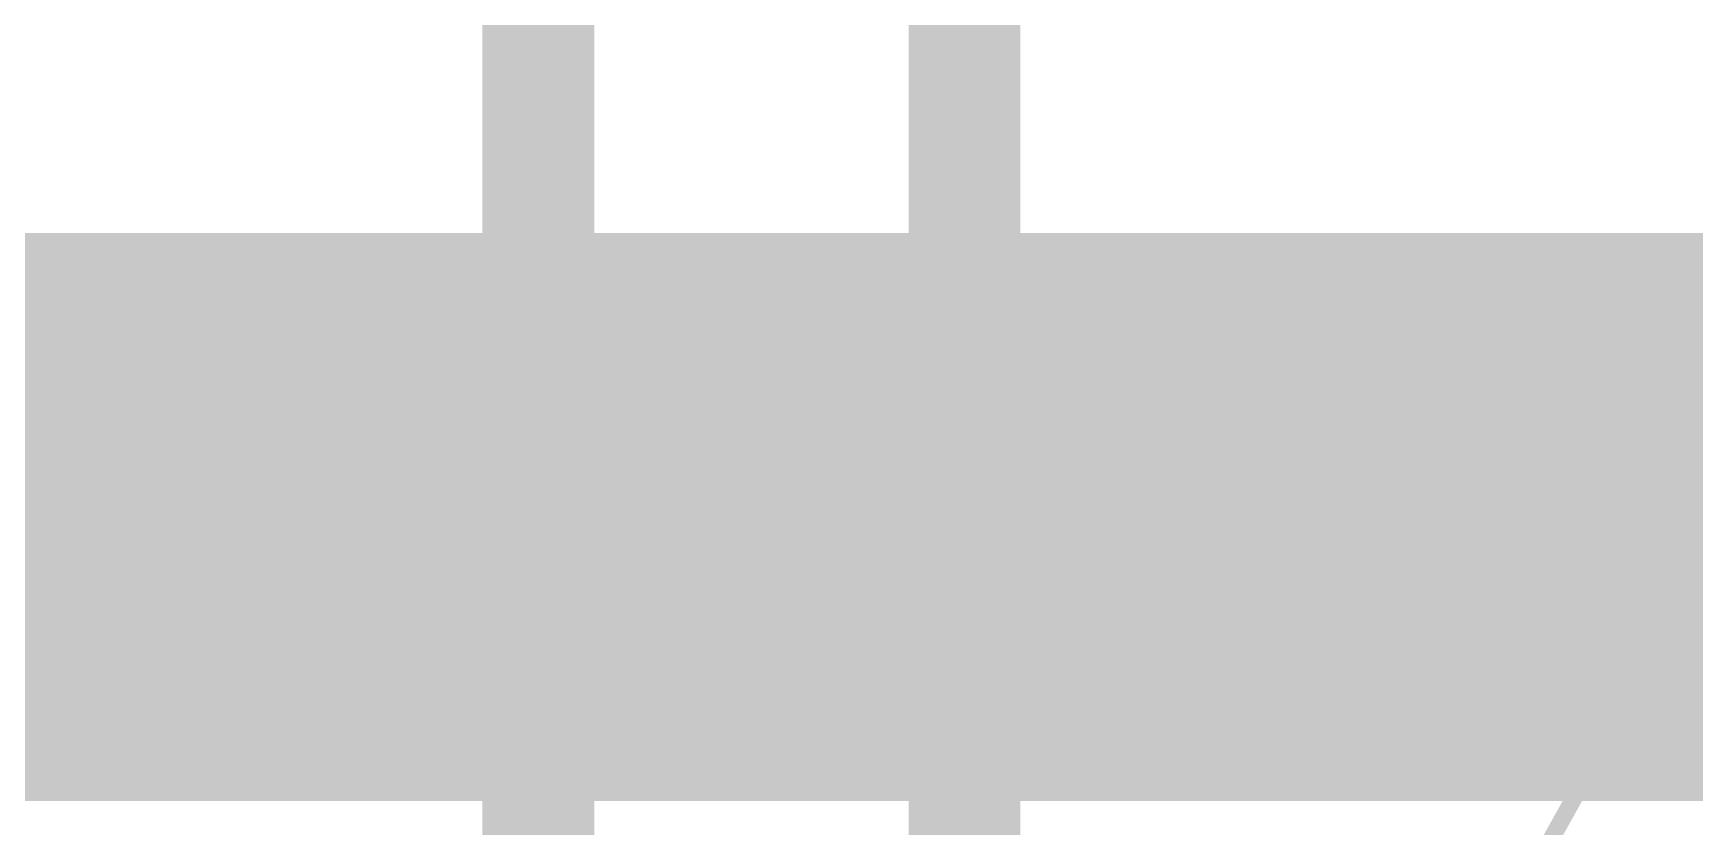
# Model space of a CAD drawing. Extents: x -20 to 155, y -92 to 168.
# Drawn here: x 39.3 to 54.15, y 33.93 to 41.03 of the extents above; entities that cross this region are included whole.
import ezdxf

# ---------------------------------------------------------------- set-up
doc = ezdxf.new("R2010")
doc.units = 0
doc.header["$MEASUREMENT"] = 0
doc.layers.get('0').update_dxf_attribs({"linetype": 'CONTINUOUS'})
for name, color, linetype in [('25-334-1_BOT', 7, 'CONTINUOUS'), ('25-334-1_DRD', 7, 'CONTINUOUS'), ('25-334-1_DRL', 2, 'CONTINUOUS'), ('25-334-1_IN1', 4, 'CONTINUOUS'), ('25-334-1_IN2', 3, 'CONTINUOUS'), ('25-334-1_SST', 11, 'CONTINUOUS'), ('25-334-1_TOP', 13, 'CONTINUOUS'), ('THRUHOLE_TAP', 7, 'CONTINUOUS')]:
    doc.layers.add(name, color=color, linetype=linetype)

# ---------------------------------------------------------------- blocks, each defined once
blk = doc.blocks.new('ROUND_33')
at = {"const_width": 0.7493}
blk.add_lwpolyline([(-0.37465, 0, 1), (0.37465, 0, 1)], format="xyb", close=True, dxfattribs=at)
blk = doc.blocks.new('ROUND_32')
at = {"const_width": 0.35052}
blk.add_lwpolyline([(-0.17526, 0, 1), (0.17526, 0, 1)], format="xyb", close=True, dxfattribs=at)

msp = doc.modelspace()

# ---------------------------------------------------------------- linework, layer by layer
at = {"layer": '25-334-1_BOT', "const_width": 0.254}
for points in [[(59.309, 39.116), (25.527, 39.116), (25.527, 34.29)], [(59.309, 39.0906), (25.527, 39.0906)], [(39.243, 39.116), (39.243, 34.29)], [(39.4716, 39.116), (39.4716, 34.29)], [(39.7002, 39.116), (39.7002, 34.29)], [(39.9288, 39.116), (39.9288, 34.29)], [(40.1574, 39.116), (40.1574, 34.29)], [(40.386, 39.116), (40.386, 34.29)], [(40.6146, 39.116), (40.6146, 34.29)], [(40.8432, 39.116), (40.8432, 34.29)], [(41.0718, 39.116), (41.0718, 34.29)], [(41.3004, 39.116), (41.3004, 34.29)], [(41.529, 39.116), (41.529, 34.29)], [(41.7576, 39.116), (41.7576, 34.29)], [(41.9862, 39.116), (41.9862, 34.29)], [(42.2148, 39.116), (42.2148, 34.29)], [(42.4434, 39.116), (42.4434, 34.29)], [(42.672, 39.116), (42.672, 34.29)], [(42.9006, 39.116), (42.9006, 34.29)], [(43.1292, 39.116), (43.1292, 34.29)], [(43.3578, 39.116), (43.3578, 34.29)], [(43.5864, 39.116), (43.5864, 34.29)], [(43.815, 39.116), (43.815, 34.29)], [(44.0436, 39.116), (44.0436, 34.29)], [(44.2722, 39.116), (44.2722, 34.29)], [(44.5008, 39.116), (44.5008, 34.29)], [(44.7294, 39.116), (44.7294, 34.29)], [(44.958, 39.116), (44.958, 34.29)], [(45.1866, 39.116), (45.1866, 34.29)], [(45.4152, 39.116), (45.4152, 34.29)], [(45.6438, 39.116), (45.6438, 34.29)], [(45.8724, 39.116), (45.8724, 34.29)], [(46.101, 39.116), (46.101, 34.29)], [(46.3296, 39.116), (46.3296, 34.29)], [(46.5582, 39.116), (46.5582, 34.29)], [(46.7868, 39.116), (46.7868, 34.29)], [(47.0154, 39.116), (47.0154, 34.29)], [(47.244, 39.116), (47.244, 34.29)], [(47.4726, 39.116), (47.4726, 34.29)], [(47.7012, 39.116), (47.7012, 34.29)], [(47.9298, 39.116), (47.9298, 34.29)], [(48.1584, 39.116), (48.1584, 34.29)], [(48.387, 39.116), (48.387, 34.29)], [(48.6156, 39.116), (48.6156, 34.29)], [(48.8442, 39.116), (48.8442, 34.29)], [(49.0728, 39.116), (49.0728, 34.29)], [(49.3014, 39.116), (49.3014, 34.29)], [(49.53, 39.116), (49.53, 34.29)], [(49.7586, 39.116), (49.7586, 34.29)], [(49.9872, 39.116), (49.9872, 34.29)], [(50.2158, 39.116), (50.2158, 34.29)], [(50.4444, 39.116), (50.4444, 34.29)], [(50.673, 39.116), (50.673, 34.29)], [(50.9016, 39.116), (50.9016, 34.29)], [(51.1302, 39.116), (51.1302, 34.29)], [(51.3588, 39.116), (51.3588, 34.29)], [(51.5874, 39.116), (51.5874, 34.29)], [(51.816, 39.116), (51.816, 34.29)], [(52.0446, 39.116), (52.0446, 34.29)], [(52.2732, 39.116), (52.2732, 34.29)], [(52.5018, 39.116), (52.5018, 34.29)], [(52.7304, 39.116), (52.7304, 34.29)], [(52.959, 39.116), (52.959, 34.29)], [(53.1876, 39.116), (53.1876, 34.29)], [(53.4162, 39.116), (53.4162, 34.29)], [(53.6448, 39.116), (53.6448, 34.29)], [(53.8734, 39.116), (53.8734, 34.29)], [(54.102, 39.116), (54.102, 34.29)], [(59.309, 38.862), (25.527, 38.862)], [(59.309, 38.6334), (25.527, 38.6334)], [(59.309, 38.4048), (25.527, 38.4048)], [(59.309, 38.1762), (25.527, 38.1762)], [(59.309, 37.9476), (25.527, 37.9476)], [(59.309, 37.719), (25.527, 37.719)], [(59.309, 37.4904), (25.527, 37.4904)], [(59.309, 37.2618), (25.527, 37.2618)], [(59.309, 37.0332), (25.527, 37.0332)], [(59.309, 36.8046), (25.527, 36.8046)], [(59.309, 36.576), (25.527, 36.576)], [(59.309, 36.3474), (25.527, 36.3474)], [(59.309, 36.1188), (25.527, 36.1188)], [(59.309, 35.8902), (25.527, 35.8902)], [(59.309, 35.6616), (25.527, 35.6616)], [(59.309, 35.433), (25.527, 35.433)], [(59.309, 35.2044), (25.527, 35.2044)], [(59.309, 34.9758), (25.527, 34.9758)], [(59.309, 34.7472), (25.527, 34.7472)], [(59.309, 34.5186), (25.527, 34.5186)], [(59.309, 34.29), (25.527, 34.29)]]:
    msp.add_lwpolyline(points, dxfattribs=at)
at = {"layer": '25-334-1_DRD', "const_width": 0.254}
for points in [[(39.624, 38.735), (39.116, 38.735)], [(40.005, 38.354), (39.624, 38.735)], [(41.656, 38.735), (41.275, 38.354)], [(42.164, 38.735), (41.656, 38.735)], [(42.545, 38.354), (42.164, 38.735)], [(44.196, 38.735), (43.815, 38.354)], [(44.704, 38.735), (44.196, 38.735)], [(45.085, 38.354), (44.704, 38.735)], [(46.736, 38.735), (46.355, 38.354)], [(47.244, 38.735), (46.736, 38.735)], [(47.625, 38.354), (47.244, 38.735)], [(49.276, 38.735), (48.895, 38.354)], [(49.784, 38.735), (49.276, 38.735)], [(50.165, 38.354), (49.784, 38.735)], [(51.816, 38.735), (51.435, 38.354)], [(52.324, 38.735), (51.816, 38.735)], [(52.705, 38.354), (52.324, 38.735)], [(54.356, 38.735), (53.975, 38.354)], [(40.005, 37.846), (40.005, 38.354)], [(41.275, 38.354), (41.275, 37.846)], [(42.545, 37.846), (42.545, 38.354)], [(43.815, 38.354), (43.815, 37.846)], [(45.085, 37.846), (45.085, 38.354)], [(46.355, 38.354), (46.355, 37.846)], [(47.625, 37.846), (47.625, 38.354)], [(48.895, 38.354), (48.895, 37.846)], [(50.165, 37.846), (50.165, 38.354)], [(51.435, 38.354), (51.435, 37.846)], [(52.705, 37.846), (52.705, 38.354)], [(53.975, 38.354), (53.975, 37.846)], [(39.624, 37.465), (40.005, 37.846)], [(41.275, 37.846), (41.656, 37.465)], [(42.164, 37.465), (42.545, 37.846)], [(43.815, 37.846), (44.196, 37.465)], [(44.704, 37.465), (45.085, 37.846)], [(46.355, 37.846), (46.736, 37.465)], [(47.244, 37.465), (47.625, 37.846)], [(48.895, 37.846), (49.276, 37.465)], [(49.784, 37.465), (50.165, 37.846)], [(51.435, 37.846), (51.816, 37.465)], [(52.324, 37.465), (52.705, 37.846)], [(53.975, 37.846), (54.356, 37.465)], [(39.116, 37.465), (39.624, 37.465)], [(41.656, 37.465), (42.164, 37.465)], [(44.196, 37.465), (44.704, 37.465)], [(46.736, 37.465), (47.244, 37.465)], [(49.276, 37.465), (49.784, 37.465)], [(51.816, 37.465), (52.324, 37.465)], [(39.624, 36.195), (39.116, 36.195)], [(40.005, 35.814), (39.624, 36.195)], [(41.656, 36.195), (41.275, 35.814)], [(42.164, 36.195), (41.656, 36.195)], [(42.545, 35.814), (42.164, 36.195)], [(44.196, 36.195), (43.815, 35.814)], [(44.704, 36.195), (44.196, 36.195)], [(45.085, 35.814), (44.704, 36.195)], [(46.736, 36.195), (46.355, 35.814)], [(47.244, 36.195), (46.736, 36.195)], [(47.625, 35.814), (47.244, 36.195)], [(49.276, 36.195), (48.895, 35.814)], [(49.784, 36.195), (49.276, 36.195)], [(50.165, 35.814), (49.784, 36.195)], [(51.816, 36.195), (51.435, 35.814)], [(52.324, 36.195), (51.816, 36.195)], [(52.705, 35.814), (52.324, 36.195)], [(40.005, 35.306), (40.005, 35.814)], [(41.275, 35.814), (41.275, 35.306)], [(42.545, 35.306), (42.545, 35.814)], [(43.815, 35.814), (43.815, 35.306)], [(45.085, 35.306), (45.085, 35.814)], [(46.355, 35.814), (46.355, 35.306)], [(47.625, 35.306), (47.625, 35.814)], [(48.895, 35.814), (48.895, 35.306)], [(50.165, 35.306), (50.165, 35.814)], [(51.435, 35.814), (51.435, 35.306)], [(52.705, 35.306), (52.705, 35.814)], [(39.624, 34.925), (40.005, 35.306)], [(41.275, 35.306), (41.656, 34.925)], [(42.164, 34.925), (42.545, 35.306)], [(43.815, 35.306), (44.196, 34.925)], [(44.704, 34.925), (45.085, 35.306)], [(46.355, 35.306), (46.736, 34.925)], [(47.244, 34.925), (47.625, 35.306)], [(48.895, 35.306), (49.276, 34.925)], [(49.784, 34.925), (50.165, 35.306)], [(51.435, 35.306), (51.816, 34.925)], [(52.324, 34.925), (52.705, 35.306)], [(39.116, 34.925), (39.624, 34.925)], [(41.656, 34.925), (42.164, 34.925)], [(44.196, 34.925), (44.704, 34.925)], [(46.736, 34.925), (47.244, 34.925)], [(49.276, 34.925), (49.784, 34.925)], [(51.816, 34.925), (52.324, 34.925)]]:
    msp.add_lwpolyline(points, dxfattribs=at)
at = {"layer": '25-334-1_IN1', "const_width": 0.254}
for points in [[(59.309, 39.116), (25.527, 39.116), (25.527, 34.29)], [(59.309, 39.0906), (25.527, 39.0906)], [(39.243, 39.116), (39.243, 34.29)], [(39.4716, 39.116), (39.4716, 34.29)], [(39.7002, 39.116), (39.7002, 34.29)], [(39.9288, 39.116), (39.9288, 34.29)], [(40.1574, 39.116), (40.1574, 34.29)], [(40.386, 39.116), (40.386, 34.29)], [(40.6146, 39.116), (40.6146, 34.29)], [(40.8432, 39.116), (40.8432, 34.29)], [(41.0718, 39.116), (41.0718, 34.29)], [(41.3004, 39.116), (41.3004, 34.29)], [(41.529, 39.116), (41.529, 34.29)], [(41.7576, 39.116), (41.7576, 34.29)], [(41.9862, 39.116), (41.9862, 34.29)], [(42.2148, 39.116), (42.2148, 34.29)], [(42.4434, 39.116), (42.4434, 34.29)], [(42.672, 39.116), (42.672, 34.29)], [(42.9006, 39.116), (42.9006, 34.29)], [(43.1292, 39.116), (43.1292, 34.29)], [(43.3578, 39.116), (43.3578, 34.29)], [(43.5864, 39.116), (43.5864, 34.29)], [(43.815, 39.116), (43.815, 34.29)], [(44.0436, 39.116), (44.0436, 34.29)], [(44.2722, 39.116), (44.2722, 34.29)], [(44.5008, 39.116), (44.5008, 34.29)], [(44.7294, 39.116), (44.7294, 34.29)], [(44.958, 39.116), (44.958, 34.29)], [(45.1866, 39.116), (45.1866, 34.29)], [(45.4152, 39.116), (45.4152, 34.29)], [(45.6438, 39.116), (45.6438, 34.29)], [(45.8724, 39.116), (45.8724, 34.29)], [(46.101, 39.116), (46.101, 34.29)], [(46.3296, 39.116), (46.3296, 34.29)], [(46.5582, 39.116), (46.5582, 34.29)], [(46.7868, 39.116), (46.7868, 34.29)], [(47.0154, 39.116), (47.0154, 34.29)], [(47.244, 39.116), (47.244, 34.29)], [(47.4726, 39.116), (47.4726, 34.29)], [(47.7012, 39.116), (47.7012, 34.29)], [(47.9298, 39.116), (47.9298, 34.29)], [(48.1584, 39.116), (48.1584, 34.29)], [(48.387, 39.116), (48.387, 34.29)], [(48.6156, 39.116), (48.6156, 34.29)], [(48.8442, 39.116), (48.8442, 34.29)], [(49.0728, 39.116), (49.0728, 34.29)], [(49.3014, 39.116), (49.3014, 34.29)], [(49.53, 39.116), (49.53, 34.29)], [(49.7586, 39.116), (49.7586, 34.29)], [(49.9872, 39.116), (49.9872, 34.29)], [(50.2158, 39.116), (50.2158, 34.29)], [(50.4444, 39.116), (50.4444, 34.29)], [(50.673, 39.116), (50.673, 34.29)], [(50.9016, 39.116), (50.9016, 34.29)], [(51.1302, 39.116), (51.1302, 34.29)], [(51.3588, 39.116), (51.3588, 34.29)], [(51.5874, 39.116), (51.5874, 34.29)], [(51.816, 39.116), (51.816, 34.29)], [(52.0446, 39.116), (52.0446, 34.29)], [(52.2732, 39.116), (52.2732, 34.29)], [(52.5018, 39.116), (52.5018, 34.29)], [(52.7304, 39.116), (52.7304, 34.29)], [(52.959, 39.116), (52.959, 34.29)], [(53.1876, 39.116), (53.1876, 34.29)], [(53.4162, 39.116), (53.4162, 34.29)], [(53.6448, 39.116), (53.6448, 34.29)], [(53.8734, 39.116), (53.8734, 34.29)], [(54.102, 39.116), (54.102, 34.29)], [(59.309, 38.862), (25.527, 38.862)], [(59.309, 38.6334), (25.527, 38.6334)], [(59.309, 38.4048), (25.527, 38.4048)], [(59.309, 38.1762), (25.527, 38.1762)], [(59.309, 37.9476), (25.527, 37.9476)], [(59.309, 37.719), (25.527, 37.719)], [(59.309, 37.4904), (25.527, 37.4904)], [(59.309, 37.2618), (25.527, 37.2618)], [(59.309, 37.0332), (25.527, 37.0332)], [(59.309, 36.8046), (25.527, 36.8046)], [(59.309, 36.576), (25.527, 36.576)], [(59.309, 36.3474), (25.527, 36.3474)], [(59.309, 36.1188), (25.527, 36.1188)], [(59.309, 35.8902), (25.527, 35.8902)], [(59.309, 35.6616), (25.527, 35.6616)], [(59.309, 35.433), (25.527, 35.433)], [(59.309, 35.2044), (25.527, 35.2044)], [(59.309, 34.9758), (25.527, 34.9758)], [(59.309, 34.7472), (25.527, 34.7472)], [(59.309, 34.5186), (25.527, 34.5186)], [(59.309, 34.29), (25.527, 34.29)]]:
    msp.add_lwpolyline(points, dxfattribs=at)
at = {"layer": '25-334-1_IN2', "const_width": 0.254}
for points in [[(59.309, 39.116), (25.527, 39.116)], [(59.309, 39.116), (59.309, 34.798), (25.527, 34.798)], [(59.309, 39.116), (25.527, 39.116), (25.527, 34.925)], [(59.309, 39.0906), (25.527, 39.0906)], [(39.243, 39.116), (39.243, 34.798)], [(39.243, 39.116), (39.243, 34.29)], [(39.4716, 39.116), (39.4716, 34.798)], [(39.4716, 39.116), (39.4716, 34.29)], [(39.7002, 39.116), (39.7002, 34.798)], [(39.7002, 39.116), (39.7002, 34.29)], [(39.9288, 39.116), (39.9288, 34.798)], [(39.9288, 39.116), (39.9288, 34.29)], [(40.1574, 39.116), (40.1574, 34.798)], [(40.1574, 39.116), (40.1574, 34.29)], [(40.386, 39.116), (40.386, 34.798)], [(40.386, 39.116), (40.386, 34.29)], [(40.6146, 39.116), (40.6146, 34.798)], [(40.6146, 39.116), (40.6146, 34.29)], [(40.8432, 39.116), (40.8432, 34.798)], [(40.8432, 39.116), (40.8432, 34.29)], [(41.0718, 39.116), (41.0718, 34.798)], [(41.0718, 39.116), (41.0718, 34.29)], [(41.3004, 39.116), (41.3004, 34.798)], [(41.3004, 39.116), (41.3004, 34.29)], [(41.529, 39.116), (41.529, 34.798)], [(41.529, 39.116), (41.529, 34.29)], [(41.7576, 39.116), (41.7576, 34.798)], [(41.7576, 39.116), (41.7576, 34.29)], [(41.9862, 39.116), (41.9862, 34.798)], [(41.9862, 39.116), (41.9862, 34.29)], [(42.2148, 39.116), (42.2148, 34.798)], [(42.2148, 39.116), (42.2148, 34.29)], [(42.4434, 39.116), (42.4434, 34.798)], [(42.4434, 39.116), (42.4434, 34.29)], [(42.672, 39.116), (42.672, 34.798)], [(42.672, 39.116), (42.672, 34.29)], [(42.9006, 39.116), (42.9006, 34.798)], [(42.9006, 39.116), (42.9006, 34.29)], [(43.1292, 39.116), (43.1292, 34.798)], [(43.1292, 39.116), (43.1292, 34.29)], [(43.3578, 39.116), (43.3578, 34.798)], [(43.3578, 39.116), (43.3578, 34.29)], [(43.5864, 39.116), (43.5864, 34.798)], [(43.5864, 39.116), (43.5864, 34.29)], [(43.815, 39.116), (43.815, 34.798)], [(43.815, 39.116), (43.815, 34.29)], [(44.0436, 39.116), (44.0436, 34.798)], [(44.0436, 39.116), (44.0436, 34.29)], [(44.2722, 39.116), (44.2722, 34.798)], [(44.2722, 39.116), (44.2722, 34.29)], [(44.5008, 39.116), (44.5008, 34.798)], [(44.5008, 39.116), (44.5008, 34.29)], [(44.7294, 39.116), (44.7294, 34.798)], [(44.7294, 39.116), (44.7294, 34.29)], [(44.958, 39.116), (44.958, 34.798)], [(44.958, 39.116), (44.958, 34.29)], [(45.1866, 39.116), (45.1866, 34.798)], [(45.1866, 39.116), (45.1866, 34.29)], [(45.4152, 39.116), (45.4152, 34.798)], [(45.4152, 39.116), (45.4152, 34.29)], [(45.6438, 39.116), (45.6438, 34.798)], [(45.6438, 39.116), (45.6438, 34.29)], [(45.8724, 39.116), (45.8724, 34.798)], [(45.8724, 39.116), (45.8724, 34.29)], [(46.101, 39.116), (46.101, 34.798)], [(46.101, 39.116), (46.101, 34.29)], [(46.3296, 39.116), (46.3296, 34.798)], [(46.3296, 39.116), (46.3296, 34.29)], [(46.5582, 39.116), (46.5582, 34.798)], [(46.5582, 39.116), (46.5582, 34.29)], [(46.7868, 39.116), (46.7868, 34.798)], [(46.7868, 39.116), (46.7868, 34.29)], [(47.0154, 39.116), (47.0154, 34.798)], [(47.0154, 39.116), (47.0154, 34.29)], [(47.244, 39.116), (47.244, 34.798)], [(47.244, 39.116), (47.244, 34.29)], [(47.4726, 39.116), (47.4726, 34.798)], [(47.4726, 39.116), (47.4726, 34.29)], [(47.7012, 39.116), (47.7012, 34.798)], [(47.7012, 39.116), (47.7012, 34.29)], [(47.9298, 39.116), (47.9298, 34.798)], [(47.9298, 39.116), (47.9298, 34.29)], [(48.1584, 39.116), (48.1584, 34.798)], [(48.1584, 39.116), (48.1584, 34.29)], [(48.387, 39.116), (48.387, 34.798)], [(48.387, 39.116), (48.387, 34.29)], [(48.6156, 39.116), (48.6156, 34.798)], [(48.6156, 39.116), (48.6156, 34.29)], [(48.8442, 39.116), (48.8442, 34.798)], [(48.8442, 39.116), (48.8442, 34.29)], [(49.0728, 39.116), (49.0728, 34.798)], [(49.0728, 39.116), (49.0728, 34.29)], [(49.3014, 39.116), (49.3014, 34.798)], [(49.3014, 39.116), (49.3014, 34.29)], [(49.53, 39.116), (49.53, 34.798)], [(49.53, 39.116), (49.53, 34.29)], [(49.7586, 39.116), (49.7586, 34.798)], [(49.7586, 39.116), (49.7586, 34.29)], [(49.9872, 39.116), (49.9872, 34.798)], [(49.9872, 39.116), (49.9872, 34.29)], [(50.2158, 39.116), (50.2158, 34.798)], [(50.2158, 39.116), (50.2158, 34.29)], [(50.4444, 39.116), (50.4444, 34.798)], [(50.4444, 39.116), (50.4444, 34.29)], [(50.673, 39.116), (50.673, 34.798)], [(50.673, 39.116), (50.673, 34.29)], [(50.9016, 39.116), (50.9016, 34.798)], [(50.9016, 39.116), (50.9016, 34.29)], [(51.1302, 39.116), (51.1302, 34.798)], [(51.1302, 39.116), (51.1302, 34.29)], [(51.3588, 39.116), (51.3588, 34.798)], [(51.3588, 39.116), (51.3588, 34.29)], [(51.5874, 39.116), (51.5874, 34.798)], [(51.5874, 39.116), (51.5874, 34.29)], [(51.816, 39.116), (51.816, 34.798)], [(51.816, 39.116), (51.816, 34.29)], [(52.0446, 39.116), (52.0446, 34.798)], [(52.0446, 39.116), (52.0446, 34.29)], [(52.2732, 39.116), (52.2732, 34.798)], [(52.2732, 39.116), (52.2732, 34.29)], [(52.5018, 39.116), (52.5018, 34.798)], [(52.5018, 39.116), (52.5018, 34.29)], [(52.7304, 39.116), (52.7304, 34.798)], [(52.7304, 39.116), (52.7304, 34.29)], [(52.959, 39.116), (52.959, 34.798)], [(52.959, 39.116), (52.959, 34.29)], [(53.1876, 39.116), (53.1876, 34.798)], [(53.1876, 39.116), (53.1876, 34.29)], [(53.4162, 39.116), (53.4162, 34.798)], [(53.4162, 39.116), (53.4162, 34.29)], [(53.6448, 39.116), (53.6448, 34.798)], [(53.6448, 39.116), (53.6448, 34.29)], [(53.8734, 39.116), (53.8734, 34.798)], [(53.8734, 39.116), (53.8734, 34.29)], [(54.102, 39.116), (54.102, 34.798)], [(54.102, 39.116), (54.102, 34.29)], [(59.309, 38.9128), (25.527, 38.9128)], [(59.309, 38.862), (25.527, 38.862)], [(59.309, 38.6842), (25.527, 38.6842)], [(59.309, 38.6334), (25.527, 38.6334)], [(59.309, 38.4556), (25.527, 38.4556)], [(59.309, 38.4048), (25.527, 38.4048)], [(59.309, 38.227), (25.527, 38.227)], [(59.309, 38.1762), (25.527, 38.1762)], [(59.309, 37.9984), (25.527, 37.9984)], [(59.309, 37.9476), (25.527, 37.9476)], [(59.309, 37.7698), (25.527, 37.7698)], [(59.309, 37.719), (25.527, 37.719)], [(59.309, 37.5412), (25.527, 37.5412)], [(59.309, 37.4904), (25.527, 37.4904)], [(59.309, 37.3126), (25.527, 37.3126)], [(59.309, 37.2618), (25.527, 37.2618)], [(59.309, 37.084), (25.527, 37.084)], [(59.309, 37.0332), (25.527, 37.0332)], [(59.309, 36.8554), (25.527, 36.8554)], [(59.309, 36.8046), (25.527, 36.8046)], [(59.309, 36.6268), (25.527, 36.6268)], [(59.309, 36.576), (25.527, 36.576)], [(59.309, 36.3982), (25.527, 36.3982)], [(59.309, 36.3474), (25.527, 36.3474)], [(59.309, 36.1696), (25.527, 36.1696)], [(59.309, 36.1188), (25.527, 36.1188)], [(59.309, 35.941), (25.527, 35.941)], [(59.309, 35.8902), (25.527, 35.8902)], [(59.309, 35.7124), (25.527, 35.7124)], [(59.309, 35.6616), (25.527, 35.6616)], [(59.309, 35.4838), (25.527, 35.4838)], [(59.309, 35.433), (25.527, 35.433)], [(59.309, 35.2552), (25.527, 35.2552)], [(59.309, 35.2044), (25.527, 35.2044)], [(59.309, 35.0266), (25.527, 35.0266)], [(59.309, 34.9758), (25.527, 34.9758)], [(59.309, 34.7472), (25.527, 34.7472)], [(59.309, 34.5186), (25.527, 34.5186)], [(59.309, 34.29), (25.527, 34.29)]]:
    msp.add_lwpolyline(points, dxfattribs=at)
at = {"layer": '25-334-1_SST', "const_width": 0.1524}
for points in [[(75.565, 47.72406, 0.4142136), (50.06594, 22.225)], [(75.565, 44.72432, 0.4142136), (53.06568, 22.225)]]:
    msp.add_lwpolyline(points, format="xyb", dxfattribs=at)
at = {"layer": '25-334-1_SST', "const_width": 1.00076}
for points in [[(43.815, 43.18), (43.815, 20.32)], [(47.625, 43.18), (47.625, 20.32)]]:
    msp.add_lwpolyline(points, dxfattribs=at)
at = {"layer": '25-334-1_TOP', "const_width": 0.254}
for points in [[(59.309, 39.116), (25.527, 39.116), (25.527, 34.29)], [(59.309, 39.0906), (25.527, 39.0906)], [(39.243, 39.116), (39.243, 34.29)], [(39.4716, 39.116), (39.4716, 34.29)], [(39.7002, 39.116), (39.7002, 34.29)], [(39.9288, 39.116), (39.9288, 34.29)], [(40.1574, 39.116), (40.1574, 34.29)], [(40.386, 39.116), (40.386, 34.29)], [(40.6146, 39.116), (40.6146, 34.29)], [(40.8432, 39.116), (40.8432, 34.29)], [(41.0718, 39.116), (41.0718, 34.29)], [(41.3004, 39.116), (41.3004, 34.29)], [(41.529, 39.116), (41.529, 34.29)], [(41.7576, 39.116), (41.7576, 34.29)], [(41.9862, 39.116), (41.9862, 34.29)], [(42.2148, 39.116), (42.2148, 34.29)], [(42.4434, 39.116), (42.4434, 34.29)], [(42.672, 39.116), (42.672, 34.29)], [(42.9006, 39.116), (42.9006, 34.29)], [(43.1292, 39.116), (43.1292, 34.29)], [(43.3578, 39.116), (43.3578, 34.29)], [(43.5864, 39.116), (43.5864, 34.29)], [(43.815, 39.116), (43.815, 34.29)], [(44.0436, 39.116), (44.0436, 34.29)], [(44.2722, 39.116), (44.2722, 34.29)], [(44.5008, 39.116), (44.5008, 34.29)], [(44.7294, 39.116), (44.7294, 34.29)], [(44.958, 39.116), (44.958, 34.29)], [(45.1866, 39.116), (45.1866, 34.29)], [(45.4152, 39.116), (45.4152, 34.29)], [(45.6438, 39.116), (45.6438, 34.29)], [(45.8724, 39.116), (45.8724, 34.29)], [(46.101, 39.116), (46.101, 34.29)], [(46.3296, 39.116), (46.3296, 34.29)], [(46.5582, 39.116), (46.5582, 34.29)], [(46.7868, 39.116), (46.7868, 34.29)], [(47.0154, 39.116), (47.0154, 34.29)], [(47.244, 39.116), (47.244, 34.29)], [(47.4726, 39.116), (47.4726, 34.29)], [(47.7012, 39.116), (47.7012, 34.29)], [(47.9298, 39.116), (47.9298, 34.29)], [(48.1584, 39.116), (48.1584, 34.29)], [(48.387, 39.116), (48.387, 34.29)], [(48.6156, 39.116), (48.6156, 34.29)], [(48.8442, 39.116), (48.8442, 34.29)], [(49.0728, 39.116), (49.0728, 34.29)], [(49.3014, 39.116), (49.3014, 34.29)], [(49.53, 39.116), (49.53, 34.29)], [(49.7586, 39.116), (49.7586, 34.29)], [(49.9872, 39.116), (49.9872, 34.29)], [(50.2158, 39.116), (50.2158, 34.29)], [(50.4444, 39.116), (50.4444, 34.29)], [(50.673, 39.116), (50.673, 34.29)], [(50.9016, 39.116), (50.9016, 34.29)], [(51.1302, 39.116), (51.1302, 34.29)], [(51.3588, 39.116), (51.3588, 34.29)], [(51.5874, 39.116), (51.5874, 34.29)], [(51.816, 39.116), (51.816, 34.29)], [(52.0446, 39.116), (52.0446, 34.29)], [(52.2732, 39.116), (52.2732, 34.29)], [(52.5018, 39.116), (52.5018, 34.29)], [(52.7304, 39.116), (52.7304, 34.29)], [(52.959, 39.116), (52.959, 34.29)], [(53.1876, 39.116), (53.1876, 34.29)], [(53.4162, 39.116), (53.4162, 34.29)], [(53.6448, 39.116), (53.6448, 34.29)], [(53.8734, 39.116), (53.8734, 34.29)], [(54.102, 39.116), (54.102, 34.29)], [(59.309, 38.862), (25.527, 38.862)], [(59.309, 38.6334), (25.527, 38.6334)], [(59.309, 38.4048), (25.527, 38.4048)], [(59.309, 38.1762), (25.527, 38.1762)], [(59.309, 37.9476), (25.527, 37.9476)], [(59.309, 37.719), (25.527, 37.719)], [(59.309, 37.4904), (25.527, 37.4904)], [(59.309, 37.2618), (25.527, 37.2618)], [(59.309, 37.0332), (25.527, 37.0332)], [(59.309, 36.8046), (25.527, 36.8046)], [(59.309, 36.576), (25.527, 36.576)], [(59.309, 36.3474), (25.527, 36.3474)], [(59.309, 36.1188), (25.527, 36.1188)], [(59.309, 35.8902), (25.527, 35.8902)], [(59.309, 35.6616), (25.527, 35.6616)], [(59.309, 35.433), (25.527, 35.433)], [(59.309, 35.2044), (25.527, 35.2044)], [(59.309, 34.9758), (25.527, 34.9758)], [(59.309, 34.7472), (25.527, 34.7472)], [(59.309, 34.5186), (25.527, 34.5186)], [(59.309, 34.29), (25.527, 34.29)]]:
    msp.add_lwpolyline(points, dxfattribs=at)

# ---------------------------------------------------------------- block references
at = {"layer": '25-334-1_BOT'}
for p in [(39.37, 38.1), (41.91, 38.1), (44.45, 38.1), (46.99, 38.1), (49.53, 38.1), (52.07, 38.1), (54.61, 38.1), (39.37, 35.56), (41.91, 35.56), (44.45, 35.56), (46.99, 35.56), (49.53, 35.56), (52.07, 35.56)]:
    msp.add_blockref('ROUND_33', p, dxfattribs=at)
at = {"layer": '25-334-1_DRL'}
for p in [(39.37, 38.1), (41.91, 38.1), (44.45, 38.1), (46.99, 38.1), (49.53, 38.1), (52.07, 38.1), (39.37, 35.56), (41.91, 35.56), (44.45, 35.56), (46.99, 35.56), (49.53, 35.56), (52.07, 35.56)]:
    msp.add_blockref('ROUND_32', p, dxfattribs=at)
at = {"layer": '25-334-1_IN1'}
for p in [(39.37, 38.1), (41.91, 38.1), (44.45, 38.1), (46.99, 38.1), (49.53, 38.1), (52.07, 38.1), (54.61, 38.1), (39.37, 35.56), (41.91, 35.56), (44.45, 35.56), (46.99, 35.56), (49.53, 35.56), (52.07, 35.56)]:
    msp.add_blockref('ROUND_33', p, dxfattribs=at)
at = {"layer": '25-334-1_IN2'}
for p in [(39.37, 38.1), (41.91, 38.1), (44.45, 38.1), (46.99, 38.1), (49.53, 38.1), (52.07, 38.1), (54.61, 38.1), (39.37, 35.56), (41.91, 35.56), (44.45, 35.56), (46.99, 35.56), (49.53, 35.56), (52.07, 35.56)]:
    msp.add_blockref('ROUND_33', p, dxfattribs=at)
at = {"layer": '25-334-1_TOP'}
for p in [(39.37, 38.1), (41.91, 38.1), (44.45, 38.1), (46.99, 38.1), (49.53, 38.1), (52.07, 38.1), (54.61, 38.1), (39.37, 35.56), (41.91, 35.56), (44.45, 35.56), (46.99, 35.56), (49.53, 35.56), (52.07, 35.56)]:
    msp.add_blockref('ROUND_33', p, dxfattribs=at)
at = {"layer": 'THRUHOLE_TAP'}
for p in [(39.37, 38.1), (41.91, 38.1), (44.45, 38.1), (46.99, 38.1), (49.53, 38.1), (52.07, 38.1), (39.37, 35.56), (41.91, 35.56), (44.45, 35.56), (46.99, 35.56), (49.53, 35.56), (52.07, 35.56)]:
    msp.add_blockref('ROUND_32', p, dxfattribs=at)

doc.saveas('drawing.dxf')
